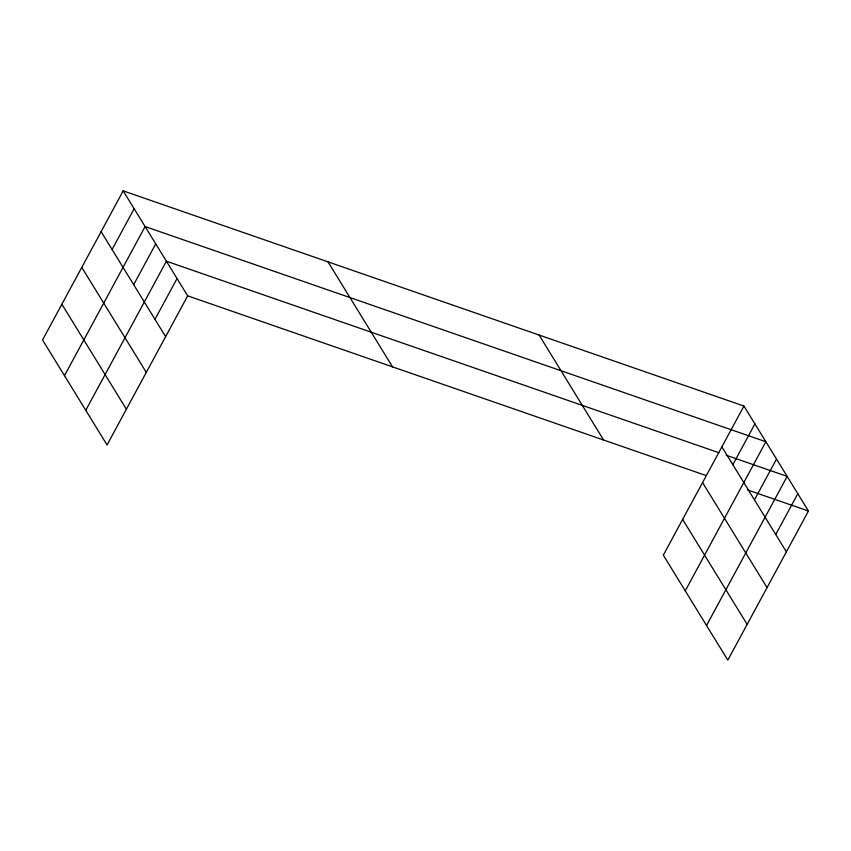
<?xml version="1.0" encoding="UTF-8"?>
<svg xmlns="http://www.w3.org/2000/svg" width="851" height="851" viewBox="0 0 851 851"><rect width="100%" height="100%" fill="white"/><g stroke="black" fill="none" stroke-linecap="round" stroke-linejoin="round"><path stroke-width="1.28" d="M123.172 190.858L42.55 339.964L107.066 444.956L187.677 295.85L123.172 190.858L743.934 406.044L808.45 511.036L727.828 660.142L663.323 555.15L743.934 406.044M112.077 249.513L134.139 208.708M64.485 375.663L145.106 226.557L765.868 441.743L685.257 590.849M133.692 284.681L155.744 243.886M85.77 410.31L166.392 261.204L718.872 452.721M154.978 319.327L177.04 278.532M732.839 464.699L754.901 423.894M754.454 499.867L776.516 459.061M706.543 625.496L787.164 476.39L726.19 455.253M775.74 534.513L797.802 493.708M187.677 295.85L706.022 475.528M747.486 489.899L808.45 511.036M721.871 446.849L786.388 551.842M702.554 482.591L767.059 587.573M682.64 519.408L747.157 624.4M539.087 335.039L603.593 440.02M328.018 261.874L392.534 366.866M101.109 231.663L165.626 336.656M81.781 267.405L146.298 372.387M61.878 304.222L126.384 409.214"/></g></svg>
